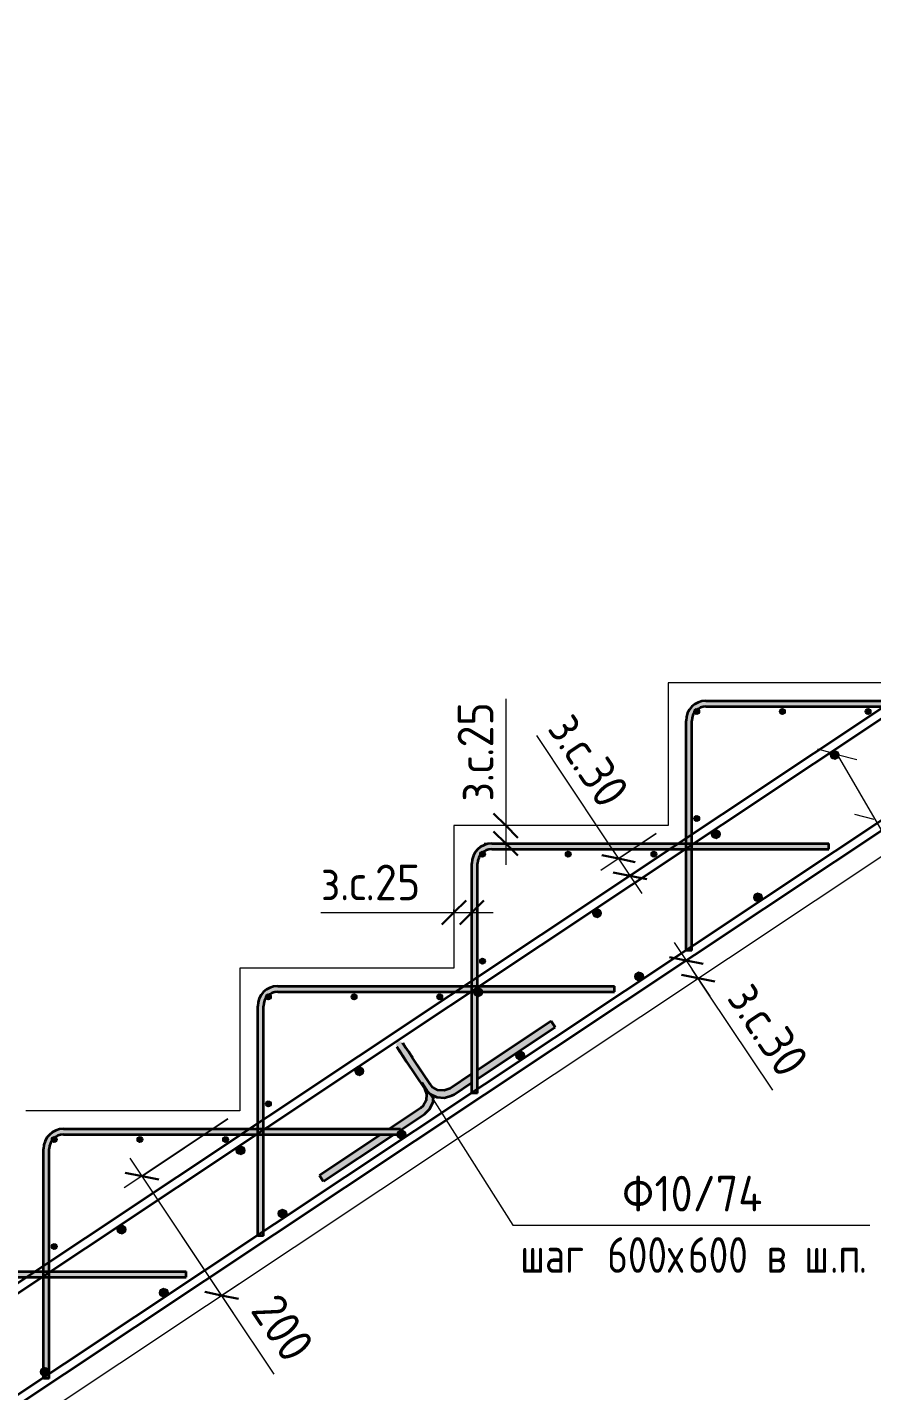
# Model space of a CAD drawing. Header units: millimetres. Extents: x -6516 to 17647, y -4389 to 6814.
# Drawn here: x -3488 to -2305, y -2362 to -451 of the extents above; entities that cross this region are included whole.
import ezdxf

# ---------------------------------------------------------------- set-up
doc = ezdxf.new("R2010")
doc.units = ezdxf.units.MM
for name, color, linetype, lineweight in [('AA_Dim', 7, 'Continuous', 9), ('AA_Dim-20', 7, 'Continuous', 9), ('AA_Vinoska', 7, 'Continuous', 9), ('AF_Perekritie', 7, 'Continuous', 60), ('AF_Perekritie_Опалубка', 253, 'Continuous', 20), ('KR_Armatura', 7, 'Continuous', 20), ('KR_Armatura_Tonkie', 7, 'Continuous', 20)]:
    doc.layers.add(name, color=color, linetype=linetype, lineweight=lineweight)
doc.styles.add('ISOCPEUR_1', font='isocpeur.TTF', dxfattribs={"width": 0.9, "height": 50})
doc.styles.add('ISOCPEUR_3', font='isocpeur.TTF', dxfattribs={"width": 0.8, "height": 50})
doc.dimstyles.new('00_Точн_3_знака__прозр_', dxfattribs={"dimscale": 304.8, "dimtxt": 50.137748, "dimasz": 0.111549, "dimexe": 0.098425, "dimexo": 0.065617, "dimgap": 0.006562, "dimtad": 1, "dimdec": 3, "dimrnd": 0.001, "dimdsep": 46, "dimtxsty": 'ISOCPEUR_1', "dimblk1": 'OBLIQUE', "dimblk2": 'OBLIQUE', "dimsah": 1, "dimcen": 0.09, "dimdle": 0.098425, "dimazin": 0, "dimtfac": 1, "dimtdec": 4, "dimtix": 1, "dimtmove": 1, "dimatfit": 3, "dimfxl": 1, "dimtvp": 1, "dimtolj": 1, "dimtzin": 0, "dimlwd": 18, "dimlwe": 18, "dimarcsym": 2})
doc.dimstyles.new('05_Округл_5мм__непрозр_', dxfattribs={"dimscale": 304.8, "dimtxt": 50.137748, "dimasz": 0.111549, "dimexe": 0.098425, "dimexo": 0.065617, "dimgap": 0.019685, "dimtad": 1, "dimdec": 0, "dimrnd": 5, "dimdsep": 46, "dimtxsty": 'ISOCPEUR_1', "dimblk1": 'OBLIQUE', "dimblk2": 'OBLIQUE', "dimsah": 1, "dimcen": 0.09, "dimdle": 0.098425, "dimazin": 0, "dimtfac": 1, "dimtdec": 4, "dimtix": 1, "dimtmove": 1, "dimatfit": 3, "dimfxl": 1, "dimtvp": 1, "dimtfill": 1, "dimtolj": 1, "dimtzin": 0, "dimlwd": 18, "dimlwe": 18, "dimarcsym": 2})
doc.dimstyles.new('05_Округл_5мм__прозр__1', dxfattribs={"dimscale": 304.8, "dimtxt": 50.137748, "dimasz": 0.111549, "dimexe": 0.098425, "dimexo": 0.065617, "dimgap": 0.006562, "dimtad": 1, "dimdec": 0, "dimrnd": 5, "dimdsep": 46, "dimtxsty": 'ISOCPEUR_1', "dimblk1": 'OBLIQUE', "dimblk2": 'OBLIQUE', "dimsah": 1, "dimcen": 0.09, "dimdle": 0.098425, "dimazin": 0, "dimtfac": 1, "dimtdec": 4, "dimtix": 1, "dimtmove": 1, "dimatfit": 3, "dimfxl": 1, "dimtvp": 1, "dimtolj": 1, "dimtzin": 0, "dimlwd": 18, "dimlwe": 18, "dimarcsym": 2})

# ---------------------------------------------------------------- blocks, each defined once
blk = doc.blocks.new('Лестница - Лестница-3665978-КР_РЗ_Арм_1')
at = {"layer": 'AF_Perekritie', "lineweight": 20}
for p, q in [((-4390, -3010.3), (-490, -413.9)), ((-2290, -1370), (-2590, -1370)), ((-2590, -1370), (-2590, -1570)), ((-2590, -1570), (-2890, -1570)), ((-2890, -1570), (-2890, -1770)), ((-2890, -1770), (-3190, -1770)), ((-3190, -1770), (-3190, -1970)), ((-3190, -1970), (-3490, -1970))]:
    blk.add_line(p, q, dxfattribs=at)
blk = doc.blocks.new('261_Лягушка _НесАрм_РабПлоск_ - 10 А500-4005785-КР_РЗ_Арм_1')
at = {"layer": 'KR_Armatura_Tonkie', "lineweight": 35}
h = blk.add_hatch(color=256, dxfattribs=at)
h.paths.add_polyline_path([(-2889.9, -1946.7), (-2865, -1929.9), (-2865, -1918.1), (-2895.3, -1938.5), (-2890, -1946.6)])
h.paths.add_polyline_path([(-2857, -1924.8), (-2748.5, -1852.3), (-2753.9, -1844.2), (-2857, -1913), (-2857, -1924.8)])
for points in [[(-2956.4, -1900.9), (-2948.2, -1895.2), (-2962.8, -1873.6), (-2964.1, -1872.8), (-2965.1, -1872.4), (-2966.4, -1872.3), (-2967.7, -1872.6), (-2968.9, -1873.2), (-2969.9, -1874), (-2970.6, -1875.1), (-2971, -1876.6), (-2971.1, -1877.6), (-2970.8, -1878.9), (-2969.3, -1881.5), (-2956.7, -1900.5)], [(-2931.5, -1938.4), (-2923.1, -1932.8), (-2948.2, -1895.4), (-2956.4, -1900.9), (-2931.7, -1938)], [(-2931.5, -1974.4), (-2925.6, -1969.3), (-2921.2, -1962.7), (-2918.7, -1955.3), (-2918.3, -1949.1), (-2919.9, -1948.5), (-2926.7, -1943.8), (-2931.3, -1938.7), (-2928.5, -1945.6), (-2928.5, -1953.4), (-2931.5, -1960.6), (-2936.9, -1966.2), (-2931.6, -1974.3)], [(-2904.6, -1951.7), (-2896.9, -1950.1), (-2890, -1946.6), (-2895.4, -1938.4), (-2902.6, -1941.3), (-2910.4, -1941.3), (-2917.6, -1938.3), (-2923.3, -1932.9), (-2931.5, -1938.4), (-2926.3, -1944.2), (-2919.8, -1948.6), (-2912.4, -1951.1)]]:
    blk.add_hatch(color=256, dxfattribs=at).paths.add_polyline_path(points)
h = blk.add_hatch(color=256, dxfattribs=at)
h.paths.add_polyline_path([(-3073, -2068.6), (-2974.8, -2003), (-2992.5, -2003), (-3078.5, -2060.4), (-3073.1, -2068.5)])
h.paths.add_polyline_path([(-2965, -1996.7), (-2931.6, -1974.3), (-2937, -1966.1), (-2980.2, -1995), (-2965, -1995), (-2965, -1996.7)])
for p, q in [((-2753.9, -1844.2), (-2857, -1912.8)), ((-2857, -1924.8), (-2748.4, -1852.5)), ((-2753.9, -1844.2), (-2748.4, -1852.5)), ((-2748.5, -1852.3), (-2753.8, -1844.3)), ((-2956.4, -1900.9), (-2931.5, -1938.4)), ((-2956.4, -1900.9), (-2931.5, -1938.4)), ((-2923.4, -1932.5), (-2948.1, -1895.4)), ((-2923.1, -1932.8), (-2948.1, -1895.4)), ((-2865, -1918.1), (-2895.4, -1938.4)), ((-2889.9, -1946.7), (-2865, -1930.1)), ((-2923.1, -1932.8), (-2923.4, -1932.5)), ((-2937, -1966.1), (-2980.5, -1995)), ((-2965, -1996.7), (-2931.5, -1974.4)), ((-2992.5, -2003), (-3078.5, -2060.3)), ((-3073, -2068.6), (-2974.4, -2003)), ((-3073, -2068.6), (-3078.5, -2060.3)), ((-3078.5, -2060.4), (-3073.1, -2068.5))]:
    blk.add_line(p, q, dxfattribs=at)
at = {"layer": 'KR_Armatura_Tonkie', "lineweight": 35, "flags": 128}
for points in [[(-2956.4, -1900.9), (-2961.8, -1892.8), (-2966.3, -1886), (-2969.3, -1881.5), (-2970.3, -1880.1)], [(-2970.3, -1880.1), (-2969.2, -1881.7), (-2966.1, -1886.3), (-2961.5, -1893.2), (-2956.4, -1900.9)], [(-2961.9, -1874.5), (-2960.9, -1876.2), (-2957.8, -1880.8), (-2953.2, -1887.7), (-2948.2, -1895.2)], [(-2948.1, -1895.4), (-2953.5, -1887.3), (-2958, -1880.5), (-2961, -1876), (-2961.9, -1874.5)], [(-2931.5, -1938.4), (-2928.3, -1946.6), (-2929, -1955.4), (-2933.4, -1963), (-2937, -1966.1)], [(-2931.5, -1938.4), (-2923.9, -1946.1), (-2914.1, -1950.7), (-2903.3, -1951.6), (-2892.9, -1948.5), (-2889.9, -1946.7)], [(-2931.5, -1974.4), (-2923.7, -1966.9), (-2919.1, -1957.1), (-2918.5, -1949.1)], [(-2895.4, -1938.4), (-2903.7, -1941.5), (-2912.5, -1940.8), (-2920.1, -1936.4), (-2923.1, -1932.8)]]:
    blk.add_lwpolyline(points, dxfattribs=at)
blk = doc.blocks.new('DIMBLOCK6-КР_РЗ_Арм_1')
at = {"layer": 'AA_Dim-20', "lineweight": 18}
for p, q in [((-2774.6, -1443.6), (-2683.8, -1579.9)), ((-2606.6, -1581.1), (-2684.5, -1632.9)), ((-2683.8, -1579.9), (-2651.6, -1628.3)), ((-2659.6, -1616.3), (-2606.6, -1581.1)), ((-2676.2, -1591.3), (-2627, -1665.3)), ((-2640.2, -1638.1), (-2668.5, -1656.9)), ((-2643.6, -1640.3), (-2640.2, -1638.1))]:
    blk.add_line(p, q, dxfattribs=at)
at = {"layer": 'AA_Dim-20', "lineweight": 30}
for p, q in [((-2659.6, -1616.3), (-2683.1, -1611.6)), ((-2659.6, -1616.3), (-2636, -1621)), ((-2643.6, -1640.3), (-2667.1, -1635.6)), ((-2643.6, -1640.3), (-2620, -1645.1))]:
    blk.add_line(p, q, dxfattribs=at)
at = {"layer": 'AA_Dim-20', "color": 0, "lineweight": 18, "insert": (-2718.7, -1406.4), "char_height": 50, "width": 172.55, "attachment_point": 1, "rotation": 303.6534, "line_spacing_factor": 1.135194, "style": 'ISOCPEUR_1'}
blk.add_mtext('з.с.30', dxfattribs=at)
blk = doc.blocks.new('_Oblique')
at = {"color": 0, "linetype": 'ByBlock', "lineweight": -2}
blk.add_line((-0.5, -0.5), (0.5, 0.5), dxfattribs=at)
blk = doc.blocks.new('DIMBLOCK7-КР_РЗ_Арм_1')
at = {"layer": 'AA_Dim-20', "lineweight": 18}
for p, q in [((-2817.6, -1392.4), (-2817.6, -1556.2)), ((-2817.6, -1540), (-2817.6, -1625)), ((-2817.6, -1556.2), (-2817.6, -1582.5)), ((-2813.6, -1570), (-2847.6, -1570)), ((-2817.6, -1570), (-2813.6, -1570)), ((-2813.6, -1595), (-2847.6, -1595)), ((-2817.6, -1595), (-2813.6, -1595))]:
    blk.add_line(p, q, dxfattribs=at)
at = {"layer": 'AA_Dim-20', "lineweight": 30}
for p, q in [((-2817.6, -1570), (-2834.6, -1553)), ((-2817.6, -1595), (-2834.6, -1578)), ((-2817.6, -1570), (-2800.6, -1587)), ((-2817.6, -1595), (-2800.6, -1612))]:
    blk.add_line(p, q, dxfattribs=at)
at = {"layer": 'AA_Dim-20', "color": 0, "lineweight": 18, "insert": (-2884.8, -1536.2), "char_height": 50, "width": 172.55, "attachment_point": 1, "rotation": 90, "line_spacing_factor": 1.135194, "style": 'ISOCPEUR_1'}
blk.add_mtext('з.с.25', dxfattribs=at)
blk = doc.blocks.new('DIMBLOCK8-КР_РЗ_Арм_1')
at = {"layer": 'AA_Dim-20', "lineweight": 30}
for p, q in [((-2890, -1691.8), (-2873, -1674.8)), ((-2865, -1691.8), (-2848, -1674.8)), ((-2890, -1691.8), (-2907, -1708.8)), ((-2865, -1691.8), (-2882, -1708.8))]:
    blk.add_line(p, q, dxfattribs=at)
at = {"layer": 'AA_Dim-20', "lineweight": 18}
for p, q in [((-3076.5, -1691.8), (-2912.7, -1691.8)), ((-2920, -1691.8), (-2835, -1691.8)), ((-2912.7, -1691.8), (-2877.5, -1691.8)), ((-2890, -1687.7), (-2890, -1721.8)), ((-2890, -1691.8), (-2890, -1687.7)), ((-2865, -1687.7), (-2865, -1721.8)), ((-2865, -1691.8), (-2865, -1687.7))]:
    blk.add_line(p, q, dxfattribs=at)
at = {"layer": 'AA_Dim-20', "color": 0, "lineweight": 18, "insert": (-3076.5, -1624.6), "char_height": 50, "width": 172.55, "attachment_point": 1, "line_spacing_factor": 1.135194, "style": 'ISOCPEUR_1'}
blk.add_mtext('з.с.25', dxfattribs=at)
blk = doc.blocks.new('042_М_Арматуры - Диам длина поз _ Комментарий _дп 25_-3935260-КР_РЗ_Арм_1')
at = {"layer": 'AA_Vinoska'}
blk.add_line((-2807.5, -2129.9), (-2307.5, -2129.9), dxfattribs=at)
blk = doc.blocks.new('DIMBLOCK32-КР_РЗ_Арм_1')
at = {"layer": 'AA_Dim-20', "lineweight": 18}
for p, q in [((-3206.6, -1981.1), (-3352, -2077.8)), ((-3327, -2061.2), (-3206.6, -1981.1)), ((-3199, -2253.4), (-3343.6, -2036.2)), ((-3205, -2244.4), (-3271.3, -2144.8)), ((-3219, -2230.7), (-3190.7, -2211.8)), ((-3215.6, -2228.4), (-3219, -2230.7)), ((-3142, -2339), (-3205, -2244.4))]:
    blk.add_line(p, q, dxfattribs=at)
at = {"layer": 'AA_Dim-20', "lineweight": 30}
for p, q in [((-3327, -2061.2), (-3350.6, -2056.5)), ((-3327, -2061.2), (-3303.4, -2065.9)), ((-3215.6, -2228.4), (-3239.2, -2223.7)), ((-3215.6, -2228.4), (-3192.1, -2233.2))]:
    blk.add_line(p, q, dxfattribs=at)
at = {"layer": 'AA_Dim-20', "color": 0, "lineweight": 18, "insert": (-3134.7, -2221.6), "char_height": 50, "width": 112.384, "attachment_point": 1, "rotation": 303.6534, "line_spacing_factor": 1.135194, "style": 'ISOCPEUR_1', "bg_fill": 3, "box_fill_scale": 1.25, "bg_fill_color": 256, "bg_fill_true_color": 13158600, "bg_fill_transparency": 0}
blk.add_mtext('200', dxfattribs=at)
blk = doc.blocks.new('DIMBLOCK43-КР_РЗ_Арм_1')
at = {"layer": 'AA_Dim-20', "lineweight": 18}
for p, q in [((-2531.3, -1808.9), (-2581.2, -1734)), ((-2567.9, -1761.2), (-2539.6, -1742.3)), ((-2564.6, -1759), (-2567.9, -1761.2)), ((-2534.2, -1804.7), (-2556.3, -1771.5)), ((-2551.3, -1786.2), (-2523, -1767.3)), ((-2548, -1783.9), (-2551.3, -1786.2)), ((-2443.4, -1941), (-2534.2, -1804.7))]:
    blk.add_line(p, q, dxfattribs=at)
at = {"layer": 'AA_Dim-20', "lineweight": 30}
for p, q in [((-2564.6, -1759), (-2588.2, -1754.2)), ((-2564.6, -1759), (-2541, -1763.7)), ((-2548, -1783.9), (-2571.5, -1779.2)), ((-2548, -1783.9), (-2524.4, -1788.7))]:
    blk.add_line(p, q, dxfattribs=at)
at = {"layer": 'AA_Dim-20', "color": 0, "lineweight": 18, "insert": (-2467.2, -1784.1), "char_height": 50, "width": 172.55, "attachment_point": 1, "rotation": 303.6534, "line_spacing_factor": 1.135194, "style": 'ISOCPEUR_1'}
blk.add_mtext('з.с.30', dxfattribs=at)

msp = doc.modelspace()

# ---------------------------------------------------------------- hatches: boundary and pattern name
at = {"layer": 'KR_Armatura'}
h = msp.add_hatch(color=256, dxfattribs=at)
edge = h.paths.add_edge_path()
edge.add_arc((-2550, -1410), 4, 0, 360)
for points in [[(-2551.2361, -1413.8042), (-2546.7639, -1412.3511), (-2546.7639, -1407.6489), (-2551.2361, -1406.1958), (-2554, -1410)], [(-2431.2361, -1413.8042), (-2426.7639, -1412.3511), (-2426.7639, -1407.6489), (-2431.2361, -1406.1958), (-2434, -1410)], [(-2311.2361, -1413.8042), (-2306.7639, -1412.3511), (-2306.7639, -1407.6489), (-2311.2361, -1406.1958), (-2314, -1410)], [(-2356.3718, -1476.9835), (-2351.3774, -1473.6585), (-2351.7597, -1467.6707), (-2357.1364, -1465.0079), (-2362.1309, -1468.3329), (-2361.7485, -1474.3207)], [(-2551.2361, -1563.8042), (-2546.7639, -1562.3511), (-2546.7639, -1557.6489), (-2551.2361, -1556.1958), (-2554, -1560)], [(-2522.8529, -1587.8169), (-2517.8584, -1584.4919), (-2518.2407, -1578.5041), (-2523.6175, -1575.8413), (-2528.6119, -1579.1663), (-2528.2296, -1585.1541)], [(-2851.2361, -1613.8042), (-2846.7639, -1612.3511), (-2846.7639, -1607.6489), (-2851.2361, -1606.1958), (-2854, -1610)], [(-2731.2361, -1613.8042), (-2726.7639, -1612.3511), (-2726.7639, -1607.6489), (-2731.2361, -1606.1958), (-2734, -1610)], [(-2611.2361, -1613.8042), (-2606.7639, -1612.3511), (-2606.7639, -1607.6489), (-2611.2361, -1606.1958), (-2614, -1610)], [(-2463.8119, -1676.5013), (-2458.8175, -1673.1763), (-2459.1998, -1667.1885), (-2464.5766, -1664.5257), (-2469.571, -1667.8507), (-2469.1887, -1673.8385)], [(-2689.3339, -1698.6504), (-2684.3395, -1695.3254), (-2684.7218, -1689.3375), (-2690.0986, -1686.6747), (-2695.093, -1689.9997), (-2694.7107, -1695.9876)], [(-2851.2361, -1763.8042), (-2846.7639, -1762.3511), (-2846.7639, -1757.6489), (-2851.2361, -1756.1958), (-2854, -1760)], [(-2630.293, -1787.3348), (-2625.2986, -1784.0098), (-2625.6809, -1778.022), (-2631.0576, -1775.3592), (-2636.0521, -1778.6842), (-2635.6697, -1784.672)], [(-3151.2361, -1813.8042), (-3146.7639, -1812.3511), (-3146.7639, -1807.6489), (-3151.2361, -1806.1958), (-3154, -1810)], [(-3031.2361, -1813.8042), (-3026.7639, -1812.3511), (-3026.7639, -1807.6489), (-3031.2361, -1806.1958), (-3034, -1810)], [(-2911.2361, -1813.8042), (-2906.7639, -1812.3511), (-2906.7639, -1807.6489), (-2911.2361, -1806.1958), (-2914, -1810)], [(-2855.815, -1809.4838), (-2850.8206, -1806.1588), (-2851.2029, -1800.171), (-2856.5796, -1797.5082), (-2861.5741, -1800.8332), (-2861.1918, -1806.821)], [(-2796.7741, -1898.1682), (-2791.7796, -1894.8432), (-2792.162, -1888.8554), (-2797.5387, -1886.1926), (-2802.5331, -1889.5176), (-2802.1508, -1895.5054)], [(-3022.2961, -1920.3172), (-3017.3016, -1916.9922), (-3017.684, -1911.0044), (-3023.0607, -1908.3416), (-3028.0552, -1911.6666), (-3027.6728, -1917.6544)], [(-3151.2361, -1963.8042), (-3146.7639, -1962.3511), (-3146.7639, -1957.6489), (-3151.2361, -1956.1958), (-3154, -1960)], [(-3451.2361, -2013.8042), (-3446.7639, -2012.3511), (-3446.7639, -2007.6489), (-3451.2361, -2006.1958), (-3454, -2010)], [(-3331.2361, -2013.8042), (-3326.7639, -2012.3511), (-3326.7639, -2007.6489), (-3331.2361, -2006.1958), (-3334, -2010)], [(-3211.2361, -2013.8042), (-3206.7639, -2012.3511), (-3206.7639, -2007.6489), (-3211.2361, -2006.1958), (-3214, -2010)], [(-2963.2551, -2009.0017), (-2958.2607, -2005.6767), (-2958.643, -1999.6889), (-2964.0198, -1997.026), (-2969.0142, -2000.3511), (-2968.6319, -2006.3389)], [(-3188.7771, -2031.1507), (-3183.7827, -2027.8257), (-3184.165, -2021.8379), (-3189.5418, -2019.1751), (-3194.5362, -2022.5001), (-3194.1539, -2028.4879)], [(-3129.7362, -2119.8351), (-3124.7418, -2116.5101), (-3125.1241, -2110.5223), (-3130.5009, -2107.8595), (-3135.4953, -2111.1845), (-3135.113, -2117.1723), (-3134.6781, -2117.3877)], [(-3355.2582, -2141.9841), (-3350.2638, -2138.6591), (-3350.6461, -2132.6713), (-3356.0229, -2130.0085), (-3361.0173, -2133.3335), (-3360.635, -2139.3213)], [(-3451.2361, -2163.8042), (-3446.7639, -2162.3511), (-3446.7639, -2157.6489), (-3451.2361, -2156.1958), (-3454, -2160)], [(-3296.2173, -2230.6686), (-3291.2228, -2227.3435), (-3291.6052, -2221.3557), (-3296.9819, -2218.6929), (-3301.9764, -2222.0179), (-3301.594, -2228.0057)], [(-3462.6984, -2341.502), (-3457.7039, -2338.177), (-3458.0862, -2332.1892), (-3463.463, -2329.5264), (-3468.4574, -2332.8514), (-3468.0751, -2338.8392)]]:
    msp.add_hatch(color=256, dxfattribs=at).paths.add_polyline_path(points)
h = msp.add_hatch(color=256, dxfattribs=at)
edge = h.paths.add_edge_path()
edge.add_arc((-2430, -1410), 4, 0, 360)
h = msp.add_hatch(color=256, dxfattribs=at)
edge = h.paths.add_edge_path()
edge.add_arc((-2310, -1410), 4, 0, 360)
h = msp.add_hatch(color=256, dxfattribs=at)
edge = h.paths.add_edge_path()
edge.add_arc((-2356.7541, -1470.9957), 6, 0, 360)
h = msp.add_hatch(color=256, dxfattribs=at)
edge = h.paths.add_edge_path()
edge.add_arc((-2550, -1560), 4, 0, 360)
h = msp.add_hatch(color=256, dxfattribs=at)
edge = h.paths.add_edge_path()
edge.add_arc((-2523.2352, -1581.8291), 6, 0, 360)
h = msp.add_hatch(color=256, dxfattribs=at)
edge = h.paths.add_edge_path()
edge.add_arc((-2850, -1610), 4, 0, 360)
h = msp.add_hatch(color=256, dxfattribs=at)
edge = h.paths.add_edge_path()
edge.add_arc((-2730, -1610), 4, 0, 360)
h = msp.add_hatch(color=256, dxfattribs=at)
edge = h.paths.add_edge_path()
edge.add_arc((-2610, -1610), 4, 0, 360)
h = msp.add_hatch(color=256, dxfattribs=at)
edge = h.paths.add_edge_path()
edge.add_arc((-2464.1942, -1670.5135), 6, 0, 360)
h = msp.add_hatch(color=256, dxfattribs=at)
edge = h.paths.add_edge_path()
edge.add_arc((-2689.7163, -1692.6626), 6, 0, 360)
h = msp.add_hatch(color=256, dxfattribs=at)
edge = h.paths.add_edge_path()
edge.add_arc((-2850, -1760), 4, 0, 360)
h = msp.add_hatch(color=256, dxfattribs=at)
edge = h.paths.add_edge_path()
edge.add_arc((-2630.6753, -1781.347), 6, 0, 360)
h = msp.add_hatch(color=256, dxfattribs=at)
edge = h.paths.add_edge_path()
edge.add_arc((-3150, -1810), 4, 0, 360)
h = msp.add_hatch(color=256, dxfattribs=at)
edge = h.paths.add_edge_path()
edge.add_arc((-3030, -1810), 4, 0, 360)
h = msp.add_hatch(color=256, dxfattribs=at)
edge = h.paths.add_edge_path()
edge.add_arc((-2910, -1810), 4, 0, 360)
h = msp.add_hatch(color=256, dxfattribs=at)
edge = h.paths.add_edge_path()
edge.add_arc((-2856.1973, -1803.496), 6, 0, 360)
h = msp.add_hatch(color=256, dxfattribs=at)
edge = h.paths.add_edge_path()
edge.add_arc((-2797.1564, -1892.1804), 6, 0, 360)
h = msp.add_hatch(color=256, dxfattribs=at)
edge = h.paths.add_edge_path()
edge.add_arc((-3022.6784, -1914.3294), 6, 0, 360)
h = msp.add_hatch(color=256, dxfattribs=at)
edge = h.paths.add_edge_path()
edge.add_arc((-3150, -1960), 4, 0, 360)
h = msp.add_hatch(color=256, dxfattribs=at)
edge = h.paths.add_edge_path()
edge.add_arc((-3450, -2010), 4, 0, 360)
h = msp.add_hatch(color=256, dxfattribs=at)
edge = h.paths.add_edge_path()
edge.add_arc((-3330, -2010), 4, 0, 360)
h = msp.add_hatch(color=256, dxfattribs=at)
edge = h.paths.add_edge_path()
edge.add_arc((-3210, -2010), 4, 0, 360)
h = msp.add_hatch(color=256, dxfattribs=at)
edge = h.paths.add_edge_path()
edge.add_arc((-2963.6375, -2003.0139), 6, 0, 360)
h = msp.add_hatch(color=256, dxfattribs=at)
edge = h.paths.add_edge_path()
edge.add_arc((-3189.1595, -2025.1629), 6, 0, 360)
h = msp.add_hatch(color=256, dxfattribs=at)
edge = h.paths.add_edge_path()
edge.add_arc((-3130.1185, -2113.8473), 6, 0, 360)
h = msp.add_hatch(color=256, dxfattribs=at)
edge = h.paths.add_edge_path()
edge.add_arc((-3355.6405, -2135.9963), 6, 0, 360)
h = msp.add_hatch(color=256, dxfattribs=at)
edge = h.paths.add_edge_path()
edge.add_arc((-3450, -2160), 4, 0, 360)
h = msp.add_hatch(color=256, dxfattribs=at)
edge = h.paths.add_edge_path()
edge.add_arc((-3296.5996, -2224.6807), 6, 0, 360)
h = msp.add_hatch(color=256, dxfattribs=at)
edge = h.paths.add_edge_path()
edge.add_arc((-3463.0807, -2335.5142), 6, 0, 360)
at = {"layer": 'KR_Armatura_Tonkie'}
for color, points in [(250, [(-2565, -1423), (-2557, -1423), (-2556.3185, -1417.8236), (-2554.3205, -1413), (-2551.1421, -1408.8579), (-2547, -1405.6795), (-2542.1764, -1403.6815), (-2537, -1403), (-2537, -1395), (-2544.2469, -1395.9541), (-2551, -1398.7513), (-2556.799, -1403.201), (-2561.2487, -1409), (-2564.0459, -1415.7531)]), (250, [(-2065, -1403), (-2065, -1395), (-2537, -1395), (-2537, -1403), (-2289.3807, -1403)]), (256, [(-2557, -1745), (-2557, -1423), (-2565, -1423), (-2565, -1745)]), (250, [(-2865, -1623), (-2857, -1623), (-2856.3185, -1617.8236), (-2854.3205, -1613), (-2851.1421, -1608.8579), (-2847, -1605.6795), (-2842.1764, -1603.6815), (-2837, -1603), (-2837, -1595), (-2844.2469, -1595.9541), (-2851, -1598.7513), (-2856.799, -1603.201), (-2861.2487, -1609), (-2864.0459, -1615.7531)]), (250, [(-2365, -1603), (-2365, -1595), (-2837, -1595), (-2837, -1603), (-2712.0294, -1603)]), (256, [(-2857, -1945), (-2857, -1623), (-2865, -1623), (-2865, -1945)]), (250, [(-3165, -1823), (-3157, -1823), (-3156.3185, -1817.8236), (-3154.3205, -1813), (-3151.1421, -1808.8579), (-3147, -1805.6795), (-3142.1764, -1803.6815), (-3137, -1803), (-3137, -1795), (-3144.2469, -1795.9541), (-3151, -1798.7513), (-3156.799, -1803.201), (-3161.2487, -1809), (-3164.0459, -1815.7531)]), (250, [(-2665, -1803), (-2665, -1795), (-3137, -1795), (-3137, -1803), (-2712.0294, -1803)]), (256, [(-3157, -2145), (-3157, -1823), (-3165, -1823), (-3165, -2145)]), (250, [(-3465, -2023), (-3457, -2023), (-3456.3185, -2017.8236), (-3454.3205, -2013), (-3451.1421, -2008.8579), (-3447, -2005.6795), (-3442.1764, -2003.6815), (-3437, -2003), (-3437, -1995), (-3444.2469, -1995.9541), (-3451, -1998.7513), (-3456.799, -2003.201), (-3461.2487, -2009), (-3464.0459, -2015.7531)]), (250, [(-2965, -2003), (-2965, -1995), (-3437, -1995), (-3437, -2003), (-3029.0159, -2003)]), (256, [(-3457, -2345), (-3457, -2023), (-3465, -2023), (-3465, -2345)]), (250, [(-3265.4167, -2203), (-3265.4167, -2195), (-3737.4167, -2195), (-3737.4167, -2203)])]:
    msp.add_hatch(color=color, dxfattribs=at).paths.add_polyline_path(points)

# ---------------------------------------------------------------- linework, layer by layer
at = {"layer": 'AA_Vinoska'}
for p, q in [((-2353.1829, -1470.2299), (-2380.516, -1462.9564)), ((-2353.1829, -1470.2299), (-2325.8499, -1477.5035)), ((-2353.1829, -1470.2299), (-2192.3074, -1747.7721)), ((-2301.2166, -1561.5374), (-2328.5774, -1554.3691)), ((-2934.4428, -1929.4334), (-2807.5197, -2129.8545))]:
    msp.add_line(p, q, dxfattribs=at)
at = {"layer": 'KR_Armatura'}
for p, q in [((-2551.2361, -1406.1958), (-2554, -1410)), ((-2554, -1410), (-2551.2361, -1413.8042)), ((-2546.7639, -1407.6489), (-2551.2361, -1406.1958)), ((-2551.2361, -1413.8042), (-2546.7639, -1412.3511)), ((-2546.7639, -1412.3511), (-2546.7639, -1407.6489)), ((-2431.2361, -1406.1958), (-2434, -1410)), ((-2434, -1410), (-2431.2361, -1413.8042)), ((-2426.7639, -1407.6489), (-2431.2361, -1406.1958)), ((-2431.2361, -1413.8042), (-2426.7639, -1412.3511)), ((-2426.7639, -1412.3511), (-2426.7639, -1407.6489)), ((-2311.2361, -1406.1958), (-2314, -1410)), ((-2314, -1410), (-2311.2361, -1413.8042)), ((-2306.7639, -1407.6489), (-2311.2361, -1406.1958)), ((-2311.2361, -1413.8042), (-2306.7639, -1412.3511)), ((-2306.7639, -1412.3511), (-2306.7639, -1407.6489)), ((-2357.1364, -1465.0079), (-2362.1309, -1468.3329)), ((-2362.1309, -1468.3329), (-2361.7485, -1474.3207)), ((-2351.7597, -1467.6707), (-2357.1364, -1465.0079)), ((-2351.3774, -1473.6585), (-2351.7597, -1467.6707)), ((-2361.7485, -1474.3207), (-2356.3718, -1476.9835)), ((-2356.3718, -1476.9835), (-2351.3774, -1473.6585)), ((-2551.2361, -1556.1958), (-2554, -1560)), ((-2554, -1560), (-2551.2361, -1563.8042)), ((-2546.7639, -1557.6489), (-2551.2361, -1556.1958)), ((-2551.2361, -1563.8042), (-2546.7639, -1562.3511)), ((-2546.7639, -1562.3511), (-2546.7639, -1557.6489)), ((-2523.6175, -1575.8413), (-2528.6119, -1579.1663)), ((-2528.6119, -1579.1663), (-2528.2296, -1585.1541)), ((-2528.2296, -1585.1541), (-2522.8529, -1587.8169)), ((-2518.2407, -1578.5041), (-2523.6175, -1575.8413)), ((-2522.8529, -1587.8169), (-2517.8584, -1584.4919)), ((-2517.8584, -1584.4919), (-2518.2407, -1578.5041)), ((-2851.2361, -1606.1958), (-2854, -1610)), ((-2854, -1610), (-2851.2361, -1613.8042)), ((-2846.7639, -1607.6489), (-2851.2361, -1606.1958)), ((-2851.2361, -1613.8042), (-2846.7639, -1612.3511)), ((-2846.7639, -1612.3511), (-2846.7639, -1607.6489)), ((-2731.2361, -1606.1958), (-2734, -1610)), ((-2734, -1610), (-2731.2361, -1613.8042)), ((-2726.7639, -1607.6489), (-2731.2361, -1606.1958)), ((-2731.2361, -1613.8042), (-2726.7639, -1612.3511)), ((-2726.7639, -1612.3511), (-2726.7639, -1607.6489)), ((-2611.2361, -1606.1958), (-2614, -1610)), ((-2614, -1610), (-2611.2361, -1613.8042)), ((-2606.7639, -1607.6489), (-2611.2361, -1606.1958)), ((-2611.2361, -1613.8042), (-2606.7639, -1612.3511)), ((-2606.7639, -1612.3511), (-2606.7639, -1607.6489)), ((-2464.5766, -1664.5257), (-2469.571, -1667.8507)), ((-2469.571, -1667.8507), (-2469.1887, -1673.8385)), ((-2469.1887, -1673.8385), (-2463.8119, -1676.5013)), ((-2459.1998, -1667.1885), (-2464.5766, -1664.5257)), ((-2463.8119, -1676.5013), (-2458.8175, -1673.1763)), ((-2458.8175, -1673.1763), (-2459.1998, -1667.1885)), ((-2690.0986, -1686.6747), (-2695.093, -1689.9997)), ((-2695.093, -1689.9997), (-2694.7107, -1695.9876)), ((-2694.7107, -1695.9876), (-2689.3339, -1698.6504)), ((-2684.7218, -1689.3375), (-2690.0986, -1686.6747)), ((-2689.3339, -1698.6504), (-2684.3395, -1695.3254)), ((-2684.3395, -1695.3254), (-2684.7218, -1689.3375)), ((-2851.2361, -1756.1958), (-2854, -1760)), ((-2846.7639, -1757.6489), (-2851.2361, -1756.1958)), ((-2846.7639, -1762.3511), (-2846.7639, -1757.6489)), ((-2854, -1760), (-2851.2361, -1763.8042)), ((-2851.2361, -1763.8042), (-2846.7639, -1762.3511)), ((-2631.0576, -1775.3592), (-2636.0521, -1778.6842)), ((-2625.6809, -1778.022), (-2631.0576, -1775.3592)), ((-2636.0521, -1778.6842), (-2635.6697, -1784.672)), ((-2635.6697, -1784.672), (-2630.293, -1787.3348)), ((-2630.293, -1787.3348), (-2625.2986, -1784.0098)), ((-2625.2986, -1784.0098), (-2625.6809, -1778.022)), ((-3151.2361, -1806.1958), (-3154, -1810)), ((-3154, -1810), (-3151.2361, -1813.8042)), ((-3146.7639, -1807.6489), (-3151.2361, -1806.1958)), ((-3151.2361, -1813.8042), (-3146.7639, -1812.3511)), ((-3146.7639, -1812.3511), (-3146.7639, -1807.6489)), ((-3031.2361, -1806.1958), (-3034, -1810)), ((-3034, -1810), (-3031.2361, -1813.8042)), ((-3026.7639, -1807.6489), (-3031.2361, -1806.1958)), ((-3031.2361, -1813.8042), (-3026.7639, -1812.3511)), ((-3026.7639, -1812.3511), (-3026.7639, -1807.6489)), ((-2911.2361, -1806.1958), (-2914, -1810)), ((-2914, -1810), (-2911.2361, -1813.8042)), ((-2906.7639, -1807.6489), (-2911.2361, -1806.1958)), ((-2911.2361, -1813.8042), (-2906.7639, -1812.3511)), ((-2906.7639, -1812.3511), (-2906.7639, -1807.6489)), ((-2856.5796, -1797.5082), (-2861.5741, -1800.8332)), ((-2861.5741, -1800.8332), (-2861.1918, -1806.821)), ((-2861.1918, -1806.821), (-2855.815, -1809.4838)), ((-2851.2029, -1800.171), (-2856.5796, -1797.5082)), ((-2855.815, -1809.4838), (-2850.8206, -1806.1588)), ((-2850.8206, -1806.1588), (-2851.2029, -1800.171)), ((-2797.5387, -1886.1926), (-2802.5331, -1889.5176)), ((-2802.5331, -1889.5176), (-2802.1508, -1895.5054)), ((-2792.162, -1888.8554), (-2797.5387, -1886.1926)), ((-2791.7796, -1894.8432), (-2792.162, -1888.8554)), ((-3023.0607, -1908.3416), (-3028.0552, -1911.6666)), ((-3017.684, -1911.0044), (-3023.0607, -1908.3416)), ((-3017.3016, -1916.9922), (-3017.684, -1911.0044)), ((-2802.1508, -1895.5054), (-2796.7741, -1898.1682)), ((-2796.7741, -1898.1682), (-2791.7796, -1894.8432)), ((-3028.0552, -1911.6666), (-3027.6728, -1917.6544)), ((-3027.6728, -1917.6544), (-3022.2961, -1920.3172)), ((-3022.2961, -1920.3172), (-3017.3016, -1916.9922)), ((-3151.2361, -1956.1958), (-3154, -1960)), ((-3154, -1960), (-3151.2361, -1963.8042)), ((-3146.7639, -1957.6489), (-3151.2361, -1956.1958)), ((-3151.2361, -1963.8042), (-3146.7639, -1962.3511)), ((-3146.7639, -1962.3511), (-3146.7639, -1957.6489)), ((-3451.2361, -2006.1958), (-3454, -2010)), ((-3446.7639, -2007.6489), (-3451.2361, -2006.1958)), ((-3331.2361, -2006.1958), (-3334, -2010)), ((-3326.7639, -2007.6489), (-3331.2361, -2006.1958)), ((-3211.2361, -2006.1958), (-3214, -2010)), ((-3206.7639, -2007.6489), (-3211.2361, -2006.1958)), ((-2964.0198, -1997.026), (-2969.0142, -2000.3511)), ((-2969.0142, -2000.3511), (-2968.6319, -2006.3389)), ((-2968.6319, -2006.3389), (-2963.2551, -2009.0017)), ((-2958.643, -1999.6889), (-2964.0198, -1997.026)), ((-2963.2551, -2009.0017), (-2958.2607, -2005.6767)), ((-2958.2607, -2005.6767), (-2958.643, -1999.6889)), ((-3454, -2010), (-3451.2361, -2013.8042)), ((-3451.2361, -2013.8042), (-3446.7639, -2012.3511)), ((-3446.7639, -2012.3511), (-3446.7639, -2007.6489)), ((-3334, -2010), (-3331.2361, -2013.8042)), ((-3331.2361, -2013.8042), (-3326.7639, -2012.3511)), ((-3326.7639, -2012.3511), (-3326.7639, -2007.6489)), ((-3214, -2010), (-3211.2361, -2013.8042)), ((-3211.2361, -2013.8042), (-3206.7639, -2012.3511)), ((-3206.7639, -2012.3511), (-3206.7639, -2007.6489)), ((-3189.5418, -2019.1751), (-3194.5362, -2022.5001)), ((-3194.5362, -2022.5001), (-3194.1539, -2028.4879)), ((-3184.165, -2021.8379), (-3189.5418, -2019.1751)), ((-3183.7827, -2027.8257), (-3184.165, -2021.8379)), ((-3194.1539, -2028.4879), (-3188.7771, -2031.1507)), ((-3188.7771, -2031.1507), (-3183.7827, -2027.8257)), ((-3130.5009, -2107.8595), (-3135.4953, -2111.1845)), ((-3135.4953, -2111.1845), (-3135.113, -2117.1723)), ((-3135.113, -2117.1723), (-3134.6781, -2117.3877)), ((-3134.6781, -2117.3877), (-3129.7362, -2119.8351)), ((-3125.1241, -2110.5223), (-3130.5009, -2107.8595)), ((-3129.7362, -2119.8351), (-3124.7418, -2116.5101)), ((-3124.7418, -2116.5101), (-3125.1241, -2110.5223)), ((-3356.0229, -2130.0085), (-3361.0173, -2133.3335)), ((-3361.0173, -2133.3335), (-3360.635, -2139.3213)), ((-3360.635, -2139.3213), (-3355.2582, -2141.9841)), ((-3350.6461, -2132.6713), (-3356.0229, -2130.0085)), ((-3355.2582, -2141.9841), (-3350.2638, -2138.6591)), ((-3350.2638, -2138.6591), (-3350.6461, -2132.6713)), ((-3451.2361, -2156.1958), (-3454, -2160)), ((-3446.7639, -2157.6489), (-3451.2361, -2156.1958)), ((-3446.7639, -2162.3511), (-3446.7639, -2157.6489)), ((-3454, -2160), (-3451.2361, -2163.8042)), ((-3451.2361, -2163.8042), (-3446.7639, -2162.3511)), ((-3296.9819, -2218.6929), (-3301.9764, -2222.0179)), ((-3301.9764, -2222.0179), (-3301.594, -2228.0057)), ((-3301.594, -2228.0057), (-3296.2173, -2230.6686)), ((-3291.6052, -2221.3557), (-3296.9819, -2218.6929)), ((-3296.2173, -2230.6686), (-3291.2228, -2227.3435)), ((-3291.2228, -2227.3435), (-3291.6052, -2221.3557)), ((-3463.463, -2329.5264), (-3468.4574, -2332.8514)), ((-3458.0862, -2332.1892), (-3463.463, -2329.5264)), ((-3468.4574, -2332.8514), (-3468.0751, -2338.8392)), ((-3468.0751, -2338.8392), (-3462.6984, -2341.502)), ((-3462.6984, -2341.502), (-3457.7039, -2338.177)), ((-3457.7039, -2338.177), (-3458.0862, -2332.1892))]:
    msp.add_line(p, q, dxfattribs=at)
for centre, radius in [((-2550, -1410), 4), ((-2430, -1410), 4), ((-2310, -1410), 4), ((-2356.7541, -1470.9957), 6), ((-2550, -1560), 4), ((-2523.2352, -1581.8291), 6), ((-2850, -1610), 4), ((-2730, -1610), 4), ((-2610, -1610), 4), ((-2464.1942, -1670.5135), 6), ((-2689.7163, -1692.6626), 6), ((-2850, -1760), 4), ((-2630.6753, -1781.347), 6), ((-3150, -1810), 4), ((-3030, -1810), 4), ((-2910, -1810), 4), ((-2856.1973, -1803.496), 6), ((-2797.1564, -1892.1804), 6), ((-3022.6784, -1914.3294), 6), ((-3150, -1960), 4), ((-3450, -2010), 4), ((-3330, -2010), 4), ((-3210, -2010), 4), ((-2963.6375, -2003.0139), 6), ((-3189.1595, -2025.1629), 6), ((-3130.1185, -2113.8473), 6), ((-3355.6405, -2135.9963), 6), ((-3450, -2160), 4), ((-3296.5996, -2224.6807), 6), ((-3463.0807, -2335.5142), 6)]:
    msp.add_circle(centre, radius, dxfattribs=at)
at = {"layer": 'KR_Armatura_Tonkie', "lineweight": 35}
for p, q in [((-222.6439, -28.6047), (-4659.3645, -2982.3161)), ((-215.9939, -38.5936), (-4652.7144, -2992.3049)), ((-229.5209, -190.0056), (-4429.7257, -2986.2584)), ((-222.8709, -199.9944), (-4423.0757, -2996.2473)), ((-2537, -1395), (-2065, -1395)), ((-2537, -1403), (-2065, -1403)), ((-2565, -1745), (-2565, -1423)), ((-2557, -1745), (-2557, -1423)), ((-2837, -1595), (-2365, -1595)), ((-2837, -1603), (-2365, -1603)), ((-2365, -1603), (-2365, -1595)), ((-2865, -1945), (-2865, -1623)), ((-2857, -1945), (-2857, -1623)), ((-2557, -1745), (-2565, -1745)), ((-3137, -1795), (-2665, -1795)), ((-2665, -1803), (-2665, -1795)), ((-3137, -1803), (-2665, -1803)), ((-3165, -2145), (-3165, -1823)), ((-3157, -2145), (-3157, -1823)), ((-2857, -1945), (-2865, -1945)), ((-3437, -1995), (-2965, -1995)), ((-3437, -2003), (-2965, -2003)), ((-2965, -2003), (-2965, -1995)), ((-3465, -2345), (-3465, -2023)), ((-3457, -2345), (-3457, -2023)), ((-3157, -2145), (-3165, -2145)), ((-3737.4167, -2195), (-3265.4167, -2195)), ((-3265.4167, -2203), (-3265.4167, -2195)), ((-3737.4167, -2203), (-3265.4167, -2203)), ((-3457, -2345), (-3465, -2345))]:
    msp.add_line(p, q, dxfattribs=at)
for centre, radius in [((-2537, -1423), 28), ((-2537, -1423), 20), ((-2837, -1623), 28), ((-2837, -1623), 20), ((-3137, -1823), 28), ((-3137, -1823), 20), ((-3437, -2023), 28), ((-3437, -2023), 20)]:
    msp.add_arc(centre, radius, 90, 180, dxfattribs=at)

# ---------------------------------------------------------------- block references
at = {"layer": 'AA_Vinoska'}
msp.add_blockref('042_М_Арматуры - Диам длина поз _ Комментарий _дп 25_-3935260-КР_РЗ_Арм_1', (0, 0), dxfattribs=at)
at = {"layer": 'AF_Perekritie_Опалубка'}
msp.add_blockref('Лестница - Лестница-3665978-КР_РЗ_Арм_1', (0, 0), dxfattribs=at)
at = {"layer": 'KR_Armatura_Tonkie', "lineweight": 35}
msp.add_blockref('261_Лягушка _НесАрм_РабПлоск_ - 10 А500-4005785-КР_РЗ_Арм_1', (0, 0), dxfattribs=at)

# ---------------------------------------------------------------- texts
at = {"layer": 'AA_Vinoska', "char_height": 50, "attachment_point": 1}
for s, insert, width, style in [('\\fISOCPEUR|b0|i0|c204|p34|;\\W.9;Ф', (-2654.3469, -2060.8495), 54.835425, 'ISOCPEUR_1'), ('10/74', (-2609.1032, -2060.8495), 187.594875, 'ISOCPEUR_1'), (' 600', (-2700.8586, -2146.8306), 133.4008, 'ISOCPEUR_3'), ('600 ', (-2562.2169, -2146.8306), 133.4008, 'ISOCPEUR_3'), ('\\fISOCPEUR|b0|i0|c204|p34|;\\W.8; ', (-2423.5753, -2146.8306), 29.5021, 'ISOCPEUR_3'), ('шаг', (-2797.1669, -2146.8306), 116.7257, 'ISOCPEUR_3'), ('\\fISOCPEUR|b0|i0|c204|p34|;\\W.8;х', (-2590.7919, -2146.8306), 34.6329, 'ISOCPEUR_3'), ('\\fISOCPEUR|b0|i0|c204|p34|;\\W.8;в', (-2452.1503, -2146.8306), 34.6329, 'ISOCPEUR_3'), ('\\fISOCPEUR|b0|i0|c204|p34|;\\W.8;ш', (-2399.2336, -2146.8306), 43.6118, 'ISOCPEUR_3'), ('\\fISOCPEUR|b0|i0|c204|p34|;\\W.8;п', (-2351.6086, -2146.8306), 34.6329, 'ISOCPEUR_3'), ('\\fISOCPEUR|b0|i0|c204|p34|;\\W.8;.', (-2363.2503, -2146.8306), 14.1097, 'ISOCPEUR_3'), ('\\fISOCPEUR|b0|i0|c204|p34|;\\W.8;.', (-2323.0336, -2146.8306), 14.1097, 'ISOCPEUR_3')]:
    msp.add_mtext(s, dxfattribs=dict(at, insert=insert, width=width, style=style))

# ---------------------------------------------------------------- dimensions: what is measured, and where the dimension line sits
at = {"layer": 'AA_Dim', "lineweight": 18}
for base, p1, p2, angle, dimstyle, override, picture, middle, turn in [((-2817.637, -1595), (-2793.5954, -1570), (-2793.5954, -1595), 90, '00_Точн_3_знака__прозр_', {"dimpost": 'з.с.<>', "dimfxl": 25}, 'DIMBLOCK7-КР_РЗ_Арм_1', (-2851.4396, -1449.8889), 90), ((-2643.5764, -1640.3212), (-2590, -1570), (-2623.564, -1626.9982), 303.6533747, '05_Округл_5мм__прозр__1', {"dimpost": 'з.с.<>', "dimfxl": 66.146315}, 'DIMBLOCK6-КР_РЗ_Арм_1', (-2698.6063, -1496.6647), 303.6533747), ((-2564.5855, -1758.9722), (-2567.9728, -1797.2675), (-2584.5978, -1772.2953), 303.6533747, '00_Точн_3_знака__прозр_', {"dimpost": 'з.с.<>', "dimfxl": 30}, 'DIMBLOCK43-КР_РЗ_Арм_1', (-2447.1395, -1874.3888), 303.6533747)]:
    dim = msp.add_linear_dim(base=base, p1=p1, p2=p2, angle=angle, dimstyle=dimstyle, override=override, dxfattribs=at)
    dim.commit()
    dim.dimension.update_dxf_attribs({"geometry": picture, "text_midpoint": middle, "dimtype": 160, "text_rotation": turn})
dim = msp.add_linear_dim(base=(-2865, -1691.7627), p1=(-2890, -1667.721), p2=(-2865, -1667.721), dimstyle='00_Точн_3_знака__прозр_', override={"dimpost": 'з.с.<>', "dimfxl": 25}, dxfattribs=at)
dim.commit()
dim.dimension.update_dxf_attribs({"geometry": 'DIMBLOCK8-КР_РЗ_Арм_1', "text_midpoint": (-2990.1946, -1657.9601), "dimtype": 160})

# ---------------------------------------------------------------- next in the draw order: dimensions: what is measured, and where the dimension line sits
dim = msp.add_linear_dim(base=(-3326.9788, -2061.1925), p1=(-3235.6459, -2241.7655), p2=(-3190, -1970), angle=303.6533747, dimstyle='05_Округл_5мм__непрозр_', override={"dimpost": '<>', "dimfxl": 275.572194}, dxfattribs=at)
dim.commit()
dim.dimension.update_dxf_attribs({"geometry": 'DIMBLOCK32-КР_РЗ_Арм_1', "text_midpoint": (-3131.3073, -2286.8923), "dimtype": 160, "text_rotation": 303.6533747})

doc.saveas('drawing.dxf')
